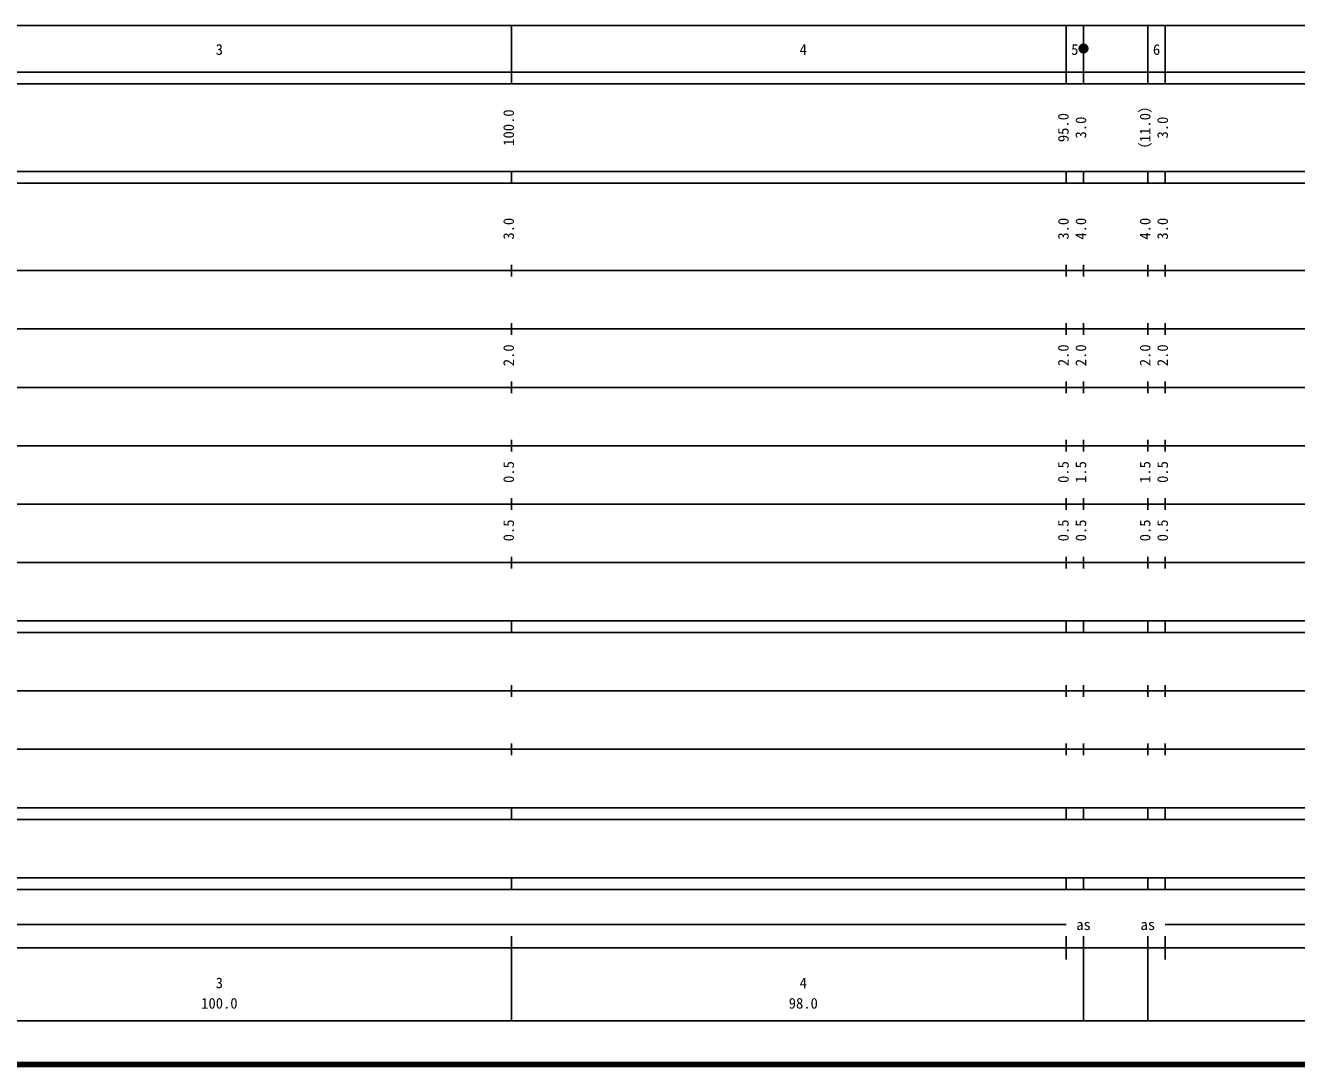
# Model space of a CAD drawing. Units: millimetres on the paper, enlarged 1000 times. Extents: x 40000 to 680000, y 20000 to 380000.
# Drawn here: x 277988 to 495685, y 20000 to 198000 of the extents above; entities that cross this region are included whole.
import ezdxf
from ezdxf.enums import TextEntityAlignment as Align

# ---------------------------------------------------------------- set-up
doc = ezdxf.new("R2010")
doc.units = ezdxf.units.MM
doc.header["$LTSCALE"] = 1000
doc.header["$PDMODE"] = 32
doc.header["$PDSIZE"] = 500
doc.layers.add('M-TTL', color=2, linetype='Continuous', lineweight=140)
doc.layers.add('M-TTL-BAND', color=7, linetype='Continuous', lineweight=25)
doc.styles.add('ＭＳ ゴシック', font='')
doc.styles.get('ＭＳ ゴシック').set_extended_font_data('MS Gothic')

msp = doc.modelspace()

# ---------------------------------------------------------------- linework, layer by layer
at = {"layer": 'M-TTL'}
msp.add_line((40000, 20000), (680000, 20000), dxfattribs=at)
at = {"layer": 'M-TTL-BAND'}
for p, q in [((61205, 198000), (571205, 198000)), ((361205, 188000), (361205, 198000)), ((456205, 188000), (456205, 198000)), ((459205, 188000), (459205, 198000)), ((470205, 188000), (470205, 198000)), ((473205, 188000), (473205, 198000)), ((40000, 190000), (579000, 190000)), ((40000, 188000), (579000, 188000)), ((40000, 173000), (579000, 173000)), ((361205, 171000), (361205, 173000)), ((456205, 171000), (456205, 173000)), ((459205, 171000), (459205, 173000)), ((470205, 171000), (470205, 173000)), ((473205, 171000), (473205, 173000)), ((40000, 171000), (579000, 171000)), ((361205, 155000), (361205, 157000)), ((456205, 155000), (456205, 157000)), ((459205, 155000), (459205, 157000)), ((470205, 155000), (470205, 157000)), ((473205, 155000), (473205, 157000)), ((40000, 156000), (579000, 156000)), ((46000, 146000), (579000, 146000)), ((361205, 145000), (361205, 147000)), ((456205, 145000), (456205, 147000)), ((459205, 145000), (459205, 147000)), ((470205, 145000), (470205, 147000)), ((473205, 145000), (473205, 147000)), ((52000, 136000), (579000, 136000)), ((361205, 135000), (361205, 137000)), ((456205, 135000), (456205, 137000)), ((459205, 135000), (459205, 137000)), ((470205, 135000), (470205, 137000)), ((473205, 135000), (473205, 137000)), ((361205, 125000), (361205, 127000)), ((456205, 125000), (456205, 127000)), ((459205, 125000), (459205, 127000)), ((470205, 125000), (470205, 127000)), ((473205, 125000), (473205, 127000)), ((46000, 126000), (579000, 126000)), ((52000, 116000), (579000, 116000)), ((361205, 115000), (361205, 117000)), ((456205, 115000), (456205, 117000)), ((459205, 115000), (459205, 117000)), ((470205, 115000), (470205, 117000)), ((473205, 115000), (473205, 117000)), ((361205, 105000), (361205, 107000)), ((456205, 105000), (456205, 107000)), ((459205, 105000), (459205, 107000)), ((470205, 105000), (470205, 107000)), ((473205, 105000), (473205, 107000)), ((46000, 106000), (579000, 106000)), ((40000, 96000), (579000, 96000)), ((361205, 94000), (361205, 96000)), ((456205, 94000), (456205, 96000)), ((459205, 94000), (459205, 96000)), ((470205, 94000), (470205, 96000)), ((473205, 94000), (473205, 96000)), ((40000, 94000), (579000, 94000)), ((361205, 83000), (361205, 85000)), ((456205, 83000), (456205, 85000)), ((459205, 83000), (459205, 85000)), ((470205, 83000), (470205, 85000)), ((473205, 83000), (473205, 85000)), ((49000, 84000), (579000, 84000)), ((361205, 73000), (361205, 75000)), ((456205, 73000), (456205, 75000)), ((459205, 73000), (459205, 75000)), ((470205, 73000), (470205, 75000)), ((473205, 73000), (473205, 75000)), ((40000, 74000), (579000, 74000)), ((40000, 64000), (579000, 64000)), ((361205, 62000), (361205, 64000)), ((456205, 62000), (456205, 64000)), ((459205, 62000), (459205, 64000)), ((470205, 62000), (470205, 64000)), ((473205, 62000), (473205, 64000)), ((40000, 62000), (579000, 62000)), ((40000, 52000), (579000, 52000)), ((361205, 50000), (361205, 52000)), ((456205, 50000), (456205, 52000)), ((459205, 50000), (459205, 52000)), ((470205, 50000), (470205, 52000)), ((473205, 50000), (473205, 52000)), ((40000, 50000), (579000, 50000)), ((64205, 44000), (456205, 44000)), ((473205, 44000), (568205, 44000)), ((361205, 27500), (361205, 42000)), ((456205, 38000), (456205, 42000)), ((459205, 27500), (459205, 42000)), ((470205, 27500), (470205, 42000)), ((473205, 38000), (473205, 42000)), ((40000, 40000), (579000, 40000)), ((61205, 27500), (571205, 27500))]:
    msp.add_line(p, q, dxfattribs=at)
for radius in [750, 600, 450, 300, 150, 20]:
    msp.add_circle((459205, 194046), radius, dxfattribs=at)
msp.add_point((459205, 194046), dxfattribs=at)

# ---------------------------------------------------------------- texts
at = {"layer": 'M-TTL-BAND', "style": 'ＭＳ ゴシック'}
for s, p in [('3', (311205, 192405)), ('4', (411205, 192405)), ('5', (457705, 192405)), ('6', (471705, 192405)), ('as', (459205, 42500)), ('as', (470205, 42500)), ('3', (311205, 32523)), ('4', (411205, 32523)), ('100.0', (311205, 29033)), ('98.0', (411205, 29033))]:
    msp.add_text(s, height=1833, dxfattribs=at).set_placement(p, align=Align.BOTTOM_CENTER)
for s, p in [('100.0', (362205, 180500)), ('（11.0）', (471205, 180500)), ('95.0', (457205, 180500)), ('3.0', (460205, 180500)), ('3.0', (474205, 180500)), ('3.0', (362205, 163174)), ('3.0', (457205, 163174)), ('4.0', (460205, 163174)), ('4.0', (471205, 163174)), ('3.0', (474205, 163174)), ('2.0', (362205, 141500)), ('2.0', (457205, 141500)), ('2.0', (460205, 141500)), ('2.0', (471205, 141500)), ('2.0', (474205, 141500)), ('0.5', (362205, 121500)), ('0.5', (457205, 121500)), ('1.5', (460205, 121500)), ('1.5', (471205, 121500)), ('0.5', (474205, 121500)), ('0.5', (362205, 111500)), ('0.5', (457205, 111500)), ('0.5', (460205, 111500)), ('0.5', (471205, 111500)), ('0.5', (474205, 111500))]:
    msp.add_text(s, height=1833, rotation=90, dxfattribs=at).set_placement(p, align=Align.BOTTOM_CENTER)

doc.saveas('drawing.dxf')
